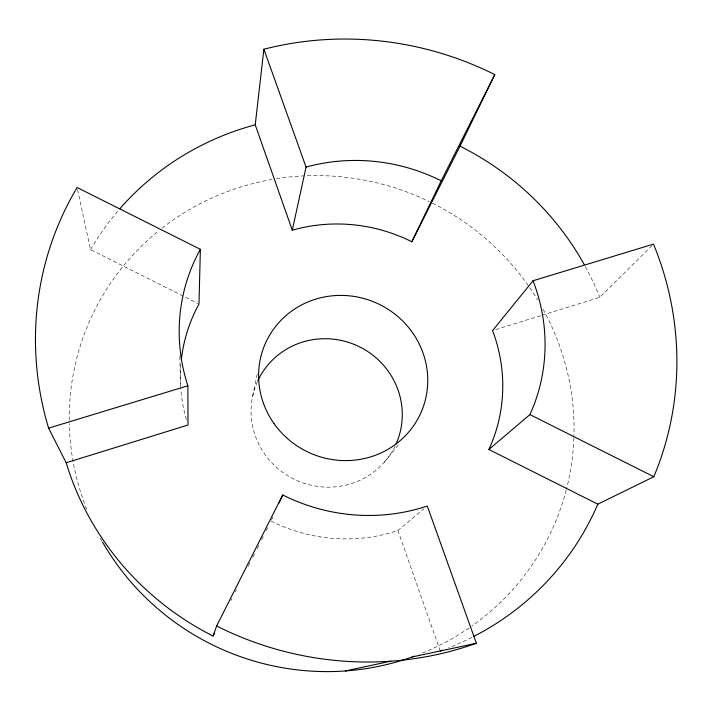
<?xml version="1.0" encoding="UTF-8"?>
<svg xmlns="http://www.w3.org/2000/svg" width="710" height="710" viewBox="0 0 710 710"><rect width="100%" height="100%" fill="white"/><g stroke="black" fill="none" stroke-linecap="round" stroke-linejoin="round"><path stroke-width="0.53" stroke-dasharray="3.55 2.66" d="M252.698 395.958L257.322 373.602M271.504 520.022L272.844 517.013M230.919 600.642L231.904 598.672M235.374 591.794L236.368 589.824M248.26 566.234L250.736 561.326M252.716 557.394L255.192 552.478M257.18 548.546L259.656 543.629M261.635 539.698L264.111 534.781M266.099 530.849L268.575 525.941M384.43 462.112L399.73 443.155M541.978 315.249L599.799 297.321L651.949 245.651M271.051 521.025A162.262 156.369 25.3 0 0 397.893 530.494L423.923 508.822M495.722 329.591L540.922 315.577M77.567 189.641L90.525 249.6L198.001 303.534M397.893 530.494L440.253 650.972M179.79 356.305L180.5 383.56M186.375 419.699A162.262 156.369 25.3 0 1 180.748 387.935M180.677 386.835A162.262 156.369 25.3 0 1 181.023 362.712M566.216 490.078A253.674 246.716 25.3 0 1 471.83 626.042M469.159 627.906A253.674 246.716 25.3 0 1 419.441 654.238M102.036 541.215A253.674 246.716 25.3 0 1 99.879 537.355M86.7 509.292A253.674 246.716 25.3 0 1 73.325 462.876M73.121 461.784A253.674 246.716 25.3 0 1 69.278 423.613M69.225 420.32A253.674 246.716 25.3 0 1 158.658 230.821M162.111 228.079A253.674 246.716 25.3 0 1 272.081 179.426M276.465 178.698A253.674 246.716 25.3 0 1 429.417 201.667M432.363 203.113A253.674 246.716 25.3 0 1 529.172 286.84M529.802 287.745A253.674 246.716 25.3 0 1 537.603 299.798M543.168 309.427A253.674 246.716 25.3 0 1 573.928 436.845M573.893 437.946A253.674 246.716 25.3 0 1 566.5 489.004M471.99 637.358A284.293 274.291 25.3 0 1 448.578 647.848M90.525 249.6A284.293 274.291 25.3 0 1 119.014 209.716M585.342 266.587A284.293 274.291 25.3 0 1 599.799 297.321M395.115 446.004A76.005 73.831 25.3 0 1 295.431 479.836A76.005 73.831 25.3 0 1 257.411 381.652"/><path stroke-width="1.06" d="M214.562 633.072L213.08 636.027A284.293 274.291 25.3 0 1 66.19 462.778L48.608 428.139A323.325 308.779 25.3 0 1 77.106 187.502L200.371 249.325L198.986 304.022A162.262 156.369 25.3 0 0 181.494 358.337M255.227 124.818L263.889 49.221A323.325 308.779 25.3 0 1 494.781 74.594L460.027 146.154L411.836 241.755A162.262 156.369 25.3 0 0 292.289 230.209L255.227 124.818A284.293 274.291 25.3 0 0 119.741 208.873M292.289 230.209L306.054 167.099L263.889 49.221M213.08 636.027L216.63 625.989L282.731 494.941A184.476 175.911 25.3 0 0 427.287 506.026L476.374 643.278L412.199 656.945M279.136 502.964L282.731 494.941M411.836 241.755L441.203 180.81L494.781 74.594M533.033 280.761L492.571 330.576A162.262 156.369 25.3 0 1 488.87 449.492L597.82 504.171L653.821 476.729A323.325 308.779 25.3 0 0 653.511 244.107L533.033 280.761A184.476 175.911 25.3 0 1 529.926 414.596L488.87 449.492M66.19 462.778L187.99 425.015L187.866 385.77A184.476 175.911 25.3 0 1 200.371 249.325M48.608 428.139L187.866 385.77M345.326 670.95L390.775 661.196M529.926 414.596L653.821 476.729M306.054 167.099A184.476 175.911 25.3 0 1 441.203 180.81M597.82 504.171A284.293 274.291 25.3 0 1 473.978 636.346M442.339 650.218A284.293 274.291 25.3 0 1 440.253 650.972M460.027 146.154A284.293 274.291 25.3 0 1 584.286 264.652M414.276 656.2A253.674 246.716 25.3 0 1 102.586 542.174M476.374 643.278A323.325 308.779 25.3 0 1 216.63 625.989M257.854 380.675A76.005 73.831 25.3 0 1 357.423 345.823A76.005 73.831 25.3 0 1 396.011 444.078M274.007 423.568A85.156 82.032 25.3 0 0 419.93 414.897A85.156 82.032 25.3 0 0 335.626 295.546A85.156 82.032 25.3 0 0 274.007 423.568"/></g></svg>
